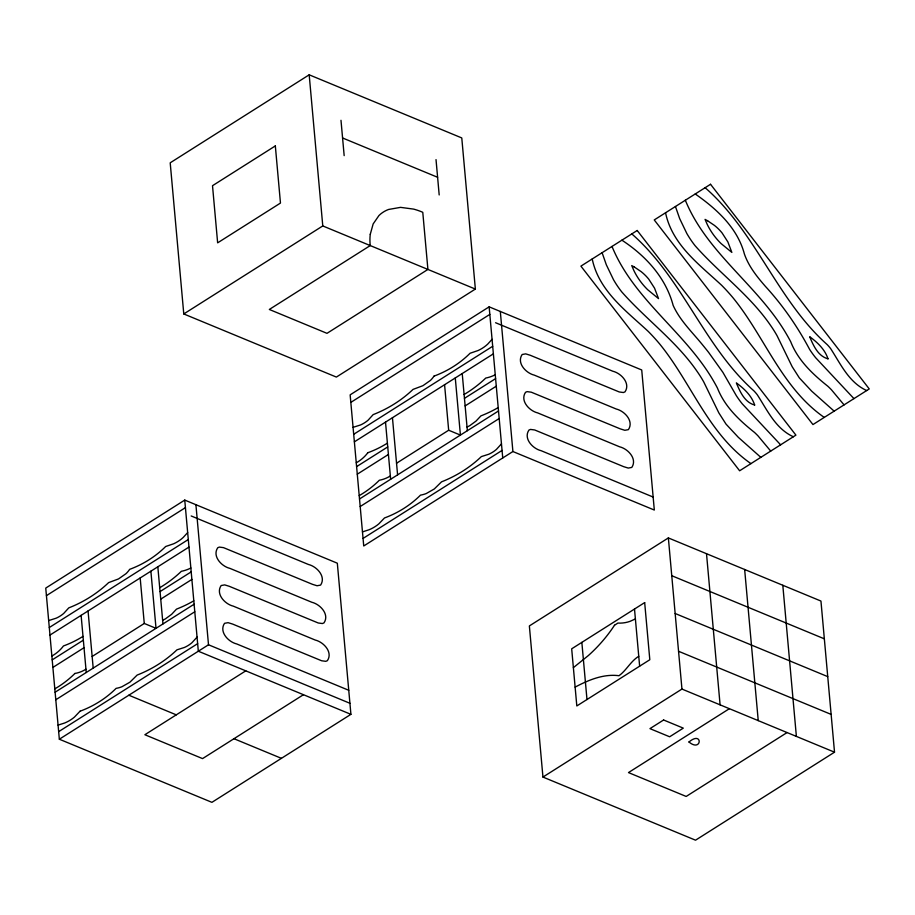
<?xml version="1.0" encoding="UTF-8"?>
<svg xmlns="http://www.w3.org/2000/svg" width="915" height="915" viewBox="0 0 915 915"><rect width="100%" height="100%" fill="white"/><g stroke="black" fill="none" stroke-linecap="round" stroke-linejoin="round"><path stroke-width="1.37" d="M197.068 637.103L192.013 642.673A29.886 26.844 -3.8 0 1 184.475 647.443L176.961 649.833A118.584 106.483 -3.8 0 1 137.124 675.087L129.896 682.213L121.889 686.765A27.427 24.636 -3.8 0 1 116.102 688.366A97.345 87.417 -3.8 0 1 80.085 711.207M501.466 443.866L496.41 449.425A29.886 26.844 -3.8 0 1 488.873 454.206L481.359 456.596A118.584 106.483 -3.8 0 1 441.522 481.85L434.305 488.965L426.287 493.528A27.427 24.636 -3.8 0 1 420.5 495.129A97.345 87.417 -3.8 0 1 384.483 517.97L378.821 523.883A35.891 32.231 -3.8 0 1 369.042 529.774L362.466 531.878M187.667 532.576L183.24 537.437A35.891 32.231 -3.8 0 1 173.77 543.739L165.661 546.507A97.345 87.417 -3.8 0 1 129.656 569.347A27.427 24.636 -3.8 0 1 125.996 573.682L118.515 578.932L108.622 582.615A118.584 106.483 -3.8 0 1 68.797 607.869L63.73 613.416A29.886 26.844 -3.8 0 1 56.181 618.185L48.667 620.576M80.074 711.172L74.424 717.12A35.891 32.231 -3.8 0 1 64.645 723.01L58.068 725.115M492.064 339.328L487.638 344.2A35.891 32.231 -3.8 0 1 478.168 350.502L470.058 353.27A97.345 87.417 -3.8 0 1 434.053 376.111M573.373 667.653L588.368 655.54A164.894 148.081 -3.8 0 0 614.491 625.277M638.75 656.272C630.675 661.236 626.432 670.386 618.986 675.716C603.534 673.692 588.482 680.028 575.123 687.119M309.19 74.813L170.201 162.813L183.778 313.948L336.365 377.072L475.365 289.071L461.778 137.936L309.19 74.813L322.778 225.936L475.365 289.071M183.778 313.948L322.778 225.936M489.148 306.845L350.148 394.845L363.735 545.981L512.903 451.53L654.317 510.044L641.724 369.969L489.148 306.845L502.735 457.969M184.75 500.082L45.75 588.082L59.338 739.217L211.914 802.341L350.914 714.341L337.326 563.205L184.75 500.082L198.326 651.217L350.914 714.341M350.822 402.394L489.822 314.394M46.425 595.642L185.425 507.631M353.693 434.293L492.693 346.282M49.296 627.53L188.296 539.53M354.368 441.842L493.368 353.842M49.97 635.079L188.97 547.078M356.598 466.639L387.743 446.92M464.454 398.345L495.598 378.627M52.201 659.875L83.345 640.157M160.056 591.593L191.201 571.875M357.285 474.187L388.418 454.469M465.14 405.905L496.273 386.187M52.887 667.424L84.02 647.706M160.731 599.142L191.875 579.424M396.55 463.23L448.67 430.233L460.417 435.094L455.281 377.952M92.152 656.467L144.273 623.47L156.019 628.331L150.883 571.189M359.504 498.984L498.503 410.972M55.106 692.22L194.106 604.22M360.19 506.533L499.19 418.532M55.792 699.769L194.781 611.769M363.049 538.432L502.049 450.42M58.652 731.668L197.651 643.657M59.338 739.217L208.506 644.778L349.919 703.28M245.78 670.844L144.867 734.734L202.558 758.604L303.471 694.702M668.362 537.928L529.362 625.929L542.95 777.064L695.537 840.187L834.526 752.187L820.949 601.052L668.362 537.928L681.95 689.064L834.526 752.187M614.457 625.265L617.899 623.081A27.919 25.071 -3.8 0 0 630.046 621.342L635.387 618.94M542.95 777.064L681.95 689.064M729.392 708.69L628.479 772.58L686.17 796.45L787.083 732.549M353.064 427.339L360.579 424.949A29.886 26.844 -3.8 0 0 368.127 420.168L373.171 414.609A118.584 106.483 -3.8 0 0 413.042 389.401L422.913 385.695L430.393 380.446A27.427 24.636 -3.8 0 0 434.03 376.076M342.576 137.971L437.599 177.281M495.587 322.732L612.833 371.238C621.228 373.228 630.744 383.408 625.002 391.86L623.401 392.524L619.249 391.963L530.231 355.26L525.69 353.865L522.145 354.505C516.403 362.958 525.908 373.137 534.314 375.139L616.23 409.016C624.625 411.007 634.141 421.197 628.388 429.65L624.842 430.29L620.301 428.883L531.295 392.192L527.131 391.631L525.542 392.295C519.8 400.747 529.305 410.926 537.711 412.917L619.615 446.806C628.022 448.796 637.538 458.975 631.785 467.428L628.239 468.068L623.698 466.673L534.692 429.97L530.528 429.421L528.939 430.073C523.197 438.525 532.702 448.705 541.108 450.695L653.15 497.051M671.759 575.707L824.346 638.83M675.156 613.496L827.732 676.62M678.553 651.274L831.129 714.398M191.189 515.969L308.435 564.475C316.83 566.465 326.346 576.644 320.593 585.097L317.048 585.749L312.507 584.342L223.5 547.639L219.337 547.09L217.747 547.742C212.006 556.206 221.51 566.385 229.917 568.375L311.832 602.264C320.227 604.255 329.743 614.434 323.99 622.886L322.4 623.538L318.237 622.989L229.23 586.286L224.69 584.891L221.144 585.531C215.402 593.984 224.907 604.163 233.314 606.153L315.218 640.043C323.624 642.033 333.14 652.212 327.387 660.664L325.797 661.328L321.634 660.767L232.627 624.076L228.087 622.669L224.541 623.309C218.799 631.762 228.304 641.953 236.711 643.943L348.752 690.287M128.832 695.217L176.275 714.844M233.966 738.714L281.42 758.341M866.677 390.556C848.914 382.47 840.679 364.079 830.66 348.638A48.472 43.531 -3.8 0 0 827.24 344.658C777.201 300.097 755.882 231.918 705.133 187.712M793.351 436.764C775.577 428.666 767.353 410.275 757.334 394.845A48.472 43.531 -3.8 0 0 753.903 390.865C703.864 346.305 682.556 278.126 631.796 233.908M695.24 193.98C716.582 208.872 737.467 227.846 744.364 253.913C748.596 266.242 756.854 276.57 765.317 286.281C782.805 305.313 797.525 326.632 809.638 349.438A111.333 99.987 -3.8 0 0 815.62 357.685L853.947 398.62M621.903 240.176C645.613 255.685 665.765 277.565 673.143 305.393C680.108 320.845 692.689 332.591 703.155 345.596A433.676 389.447 -3.8 0 1 708.622 352.401L722.873 372.325L736.301 395.635A111.333 99.987 -3.8 0 0 742.294 403.881L780.621 444.816M824.255 417.423C781.547 387.697 764.757 336.629 732.949 297.707A227.046 203.896 -3.8 0 0 721.649 285.297C699.22 264.424 672.216 244.751 665.548 212.772M750.929 463.619C708.221 433.893 691.42 382.836 659.612 343.903A227.046 203.896 -3.8 0 0 648.323 331.493C625.894 310.631 598.879 290.959 592.211 258.979M834.16 411.155L811.651 391.117L799.355 377.918L792.161 366.675L777.029 335.645A145.439 130.605 -3.8 0 0 770.453 325.248C749.557 294.836 719.156 273.059 695.011 245.609A116.96 105.031 -3.8 0 1 686.868 233.565L679.673 218.616L675.442 206.504M760.823 457.351L738.313 437.313L726.03 424.125L718.835 412.882L703.704 381.852A145.439 130.605 -3.8 0 0 697.127 371.444C676.219 341.043 645.818 319.255 621.685 291.816A116.96 105.031 -3.8 0 1 613.542 279.773L606.336 264.812L602.104 252.712M844.053 404.887L831.449 389.79A101.142 90.825 -3.8 0 0 827.881 386.279C812.612 374.109 798.063 360.418 790.754 341.833A203.885 183.092 -3.8 0 0 786.431 334.067C758.009 285.4 707.043 253.352 685.335 200.236M770.716 451.084L758.112 435.986A101.142 90.825 -3.8 0 0 754.555 432.475C739.274 420.305 724.726 406.626 717.429 388.04A203.885 183.092 -3.8 0 0 713.105 380.263C684.672 331.596 633.706 299.56 612.009 246.444M782.805 585.268L796.382 736.403M744.65 569.485L758.238 720.62M706.506 553.712L720.094 704.836M634.507 609.035L639.642 666.177M581.849 642.376L586.984 699.518M500.311 311.455L512.903 451.53M462.224 373.56L467.359 430.691M436.02 159.61L439.189 194.952M444.576 384.723L448.67 430.233M392.455 417.732L397.59 474.874M385.512 422.124L390.648 479.266M340.986 120.3L344.166 155.63M195.913 504.703L208.506 644.778M157.826 566.797L162.962 623.938M140.178 577.971L144.273 623.47M88.057 610.968L93.193 668.11M81.115 615.36L86.25 672.502M498.206 407.587A119.442 107.261 -3.8 0 1 480.901 415.89L476.017 421.094L469.841 425.612A29.657 26.627 -3.8 0 1 467.039 427.031M495.267 374.75A32.757 29.417 -3.8 0 1 485.762 378.055A118.447 106.369 -3.8 0 1 464.122 394.491M387.411 443.135A97.55 87.6 -3.8 0 1 367.876 452.719M390.339 475.96A28.502 25.597 -3.8 0 1 379.336 480.249A97.139 87.234 -3.8 0 1 359.218 495.621M367.841 452.708A37.572 33.741 -3.8 0 1 356.29 462.796M193.808 600.823A119.442 107.261 -3.8 0 1 176.504 609.127L171.62 614.331L165.443 618.849A29.657 26.627 -3.8 0 1 162.641 620.279M190.869 567.998A32.757 29.417 -3.8 0 1 181.364 571.303A118.447 106.369 -3.8 0 1 159.725 587.739M83.013 636.371A97.55 87.6 -3.8 0 1 63.467 645.956A37.572 33.741 -3.8 0 1 51.892 656.032M85.941 669.197A28.502 25.597 -3.8 0 1 74.939 673.486M74.916 673.44A97.139 87.234 -3.8 0 1 54.82 688.858M688.972 741.985C701.965 752.885 703.189 730.113 688.972 741.985M370.278 234.274L370.14 235.498A60.116 53.985 -3.8 0 0 370.243 245.575L269.319 309.464L326.998 333.334L427.911 269.433L422.776 212.303A60.95 54.728 -3.8 0 0 413.649 209.112L400.553 207.362L388.555 209.466A26.203 23.527 -3.8 0 0 378.947 215.54L373.148 223.946L370.278 234.274M275.335 145.92L212.509 185.699L217.644 242.841L280.47 203.061L275.335 145.92M637.206 230.489L580.911 266.128L739.629 470.779L795.913 435.128L637.206 230.489M710.532 184.281L654.248 219.932L812.955 424.571L869.25 388.932L710.532 184.281M644.675 602.596L571.681 648.815L576.816 705.957L649.81 659.738L644.675 602.596M663.604 719.991L649.947 728.637L669.643 736.781L683.299 728.134L663.604 719.991M827.995 358.84C817.976 356.129 813.332 345.447 809.683 336.72C817.438 342.393 824.975 349.45 827.995 358.84M754.658 405.036C744.638 402.337 740.006 391.654 736.358 382.916C744.101 388.601 751.638 395.646 754.658 405.036M707.581 220.767L705.065 219.394L707.169 224.255A78.267 70.283 -3.8 0 0 721.031 243.527L731.851 252.414L727.871 241.937L722.084 232.948A53.585 48.129 -3.8 0 0 714.478 225.433L707.581 220.767M634.255 266.963L631.727 265.59L633.832 270.451A78.267 70.283 -3.8 0 0 647.706 289.735L658.525 298.61L654.545 288.145L648.746 279.155A53.585 48.129 -3.8 0 0 641.14 271.629L634.255 266.963"/></g></svg>
